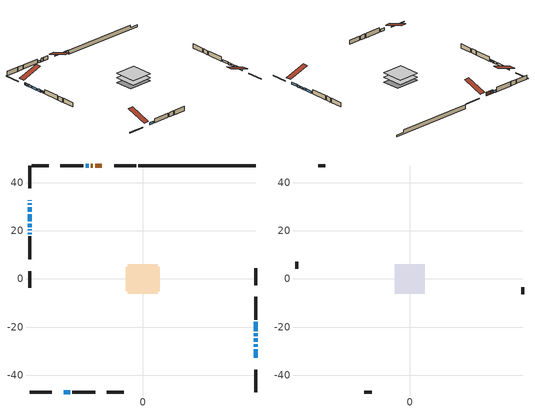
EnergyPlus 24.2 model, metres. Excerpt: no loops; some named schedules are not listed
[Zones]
conditioned space
 floor adiabatic (AdiabaticFloorConstruction): -6.18,-6.18 -6.18,6.18 6.18,6.18 6.18,-6.18 z1.7
 floor foundation (Slab1 construction): -7.01,-5.18 -7.01,5.18 7.01,5.18 7.01,-5.18 z-0.66
 wall outside (RimJoist1 construction): -2.78,46.92 -11.93,46.92 / -46.92,-46.92 -37.77,-46.92 / -46.92,46.92 -46.92,37.77 / 46.92,-46.92 46.92,-37.77 z1.7:2
 wall outside (AdiabaticWallConstruction 1): -16.96,46.92 -19.8,46.92 / -20.72,46.92 -21.53,46.92 z1.7:3.73
 wall outside (AdiabaticWallConstruction): 46.92,-32.74 46.92,-29.08 / -46.92,32.74 -46.92,32.45 / -46.92,31.53 -46.92,30.72 / -46.92,29.8 -46.92,27.89 / -46.92,26.96 -46.92,23.91 / 46.92,-28.15 46.92,-27.01 / 46.92,-26.08 46.92,-24.66 / -46.92,22.98 -46.92,21.56 / -46.92,20.64 -46.92,20.16 / 46.92,-23.73 46.92,-22.63 / 46.92,-21.7 46.92,-17.82 / -22.46,46.92 -23.68,46.92 / -32.74,-46.92 -30.2,-46.92 / -46.92,19.23 -46.92,18.62 z1.7:2.92
 wall outside (Wall1 construction): -24.61,46.92 -34.15,46.92 / -29.27,-46.92 -19.73,-46.92 / -46.92,17.69 -46.92,8.15 / 46.92,-16.89 46.92,-7.35 z1.7:4.14
 wall outside (Wall3 construction): -38.99,46.92 -45.99,46.92 / -14.9,-46.92 -7.9,-46.92 / -46.92,3.32 -46.92,-3.68 / 46.92,-2.51 46.92,4.49 z1.7:4.14
 wall foundation (FoundationWall1 construction): -1.85,46.92,-0.66 -1.85,46.92,1.7 42.04,46.92,1.7 42.04,46.92,0.25 46.92,46.92,0.25 46.92,46.92,-0.66
 window (WindowConstruction): 46.92,-32.74 46.92,-29.08 z1.7:2.92
 window (WindowConstruction 6): -46.92,32.74 -46.92,32.45 z1.7:2.92
 window (WindowConstruction 7): -46.92,31.53 -46.92,30.73 z1.7:2.92
 window (WindowConstruction 8): -46.92,29.8 -46.92,27.89 z1.7:2.92
 window (WindowConstruction 9): -46.92,26.96 -46.92,23.91 z1.7:2.92
 window (WindowConstruction 10): 46.92,-28.15 46.92,-27.01 z1.7:2.92
 window (WindowConstruction 11): 46.92,-26.08 46.92,-24.66 z1.7:2.92
 window (WindowConstruction 12): -46.92,22.98 -46.92,21.56 z1.7:2.92
 window (WindowConstruction 13): -46.92,20.63 -46.92,20.16 z1.7:2.92
 window (WindowConstruction 1): 46.92,-23.73 46.92,-22.63 z1.7:2.92
 window (WindowConstruction 2): 46.92,-21.7 46.92,-17.82 z1.7:2.92
 window (WindowConstruction 3): -22.46,46.92 -23.68,46.92 z1.7:2.92
 window (WindowConstruction 4): -32.74,-46.92 -30.2,-46.92 z1.7:2.92
 window (WindowConstruction 5): -46.92,19.23 -46.92,18.62 z1.7:2.92
 door (Door): -16.96,46.92 -19.79,46.92 z1.7:3.73
 door (Door 1): -20.72,46.92 -21.53,46.92 z1.7:3.73
 ceiling adiabatic (AdiabaticFloorConstruction): 6.18,-6.18 6.18,6.18 -6.18,6.18 -6.18,-6.18 z1.7
attic - vented
 floor to conditioned space (Floor1 construction Reversed): -6.18,-6.18 -6.18,6.18 6.18,6.18 6.18,-6.18 z4.14
 wall outside (Wall2 construction): -35.08,46.92 -38.06,46.92 / -18.8,-46.92 -15.82,-46.92 / -46.92,7.22 -46.92,4.25 / 46.92,-6.42 46.92,-3.44 z1.7:4.14
 roof outside (Roof1 construction): -16.03,46.92,4.14 -16.03,34.87,8.15 -12.86,34.87,8.15 -12.86,46.92,4.14; -33.67,-46.92,4.14 -33.67,-34.87,8.15 -36.84,-34.87,8.15 -36.84,-46.92,4.14; -46.92,33.67,4.14 -34.87,33.67,8.15 -34.87,36.84,8.15 -46.92,36.84,4.14; 46.92,-33.67,4.14 34.87,-33.67,8.15 34.87,-36.84,8.15 46.92,-36.84,4.14
[Building]
Building 1: Terrain=Suburbs
[Site:Location]
Summerland CS_BC: Latitude {deg}=49.56; Longitude {deg}=-119.65; Time Zone {hr}=-8; Elevation {m}=454; Keep Site Location Information=Yes
[Site:GroundTemperature:Shallow]
5.06956, 3.19416, 3.04397, 3.93394, 7.50669, 11.0628, 14.1458, 16.0987, 16.2646, 14.6762, 11.6719, 8.22487
[Site:WaterMainsTemperature]
Calculation Method=Schedule; Temperature Schedule=mains temperature schedule
[Material] Roughness=Rough; Thermal Absorptance=0.9
Name | Thickness {m} | Conductivity {W/m-K} | Density {kg/m3} | Specific Heat {J/kg-K} | Solar Absorptance | Visible Absorptance
asphalt or fiberglass shingles | 0.00635 | 0.162714 | 1121.4 | 1465.45 | 0.4 | 0.4
ceiling loosefill ins | 0.169333 | 0.0480833 | 16.02 | 1046.75 | 0.7 | 0.7
ceiling stud and cavity | 0.1397 | 0.0900535 | 65.682 | 1177.47 | 0.7 | 0.7
concrete 4.0 in. | 0.1016 | 1.803125 | 2242.8 | 837.4 | 0.7 | 0.7
concrete 8.0 in. | 0.2032 | 1.803125 | 2242.8 | 837.4 | 0.7 | 0.7
door material | 0.04445 | 0.0451087 | 512.64 | 1214.23 | 0.7 | 0.7
exterior vertical ins | 0.041904 | 0.029427 | 32.04 | 1214.23 | 0.7 | 0.7
floor covering | 0.0127 | 0.0433444 | 54.468 | 1339.84 | 0.6 | 0.6
floor rigid ins; wall rigid ins | 0.512978 | 0.029427 | 32.04 | 1214.23 | 0.7 | 0.7
floor stud and cavity | 0.1397 | 1.75129 | 37.0049 | 1207.88 | 0.7 | 0.7
furniture material conditioned space 1 | 0.1524 | 0.115458 | 640.8 | 1214.23 | 0.6 | 0.6
gypsum board | 0.0127 | 0.160291 | 801 | 837.4 | 0.6 | 0.6
gypsum board 1 | 0.0127 | 0.160291 | 801 | 837.4 | 0.7 | 0.7
osb sheathing 0.5 in. | 0.0127 | 0.115458 | 512.64 | 1214.23 | 0.7 | 0.7
osb sheathing 0.75 in. | 0.01905 | 0.115458 | 512.64 | 1214.23 | 0.7 | 0.7
osb sheathing 2.0 in. | 0.0508 | 0.115458 | 512.64 | 1214.23 | 0.7 | 0.7
rim joist stud and cavity | 0.0508 | 0.0311024 | 125.044 | 1163.47 | 0.6 | 0.6
wall stud and cavity | 0.1397 | 0.0995464 | 139.0536 | 1170.24 | 0.7 | 0.7
wall stud and cavity 1 | 0.0889 | 6.9971 | 50.32683 | 1063.81 | 0.6 | 0.6
wall stud and cavity 2 | 0.1397 | 0.102795 | 139.0536 | 1170.24 | 0.7 | 0.7
wall stud and cavity 3 | 0.0889 | 0.380278 | 52.3479 | 1209.89 | 0.7 | 0.7
wall stud and cavity 4 | 0.0889 | 0.391764 | 83.0341 | 1211.67 | 0.7 | 0.7
wood siding | 0.0254 | 0.102417 | 544.68 | 1172.36 | 0.4 | 0.4
wood siding 1 | 0.00254 | 0.102417 | 544.68 | 1172.36 | 0.4 | 0.4
wood siding 2; wood siding 3; wood siding 4 | 0.0254 | 0.102417 | 544.68 | 1172.36 | 0.7 | 0.7
[WindowMaterial:SimpleGlazingSystem]
Name | U-Factor {W/m2-K} | Solar Heat Gain Coefficient
WindowMaterial | 2.904297 | 0.68
WindowMaterial 1 | 2.92871 | 0.66
WindowMaterial 10 | 2.93609 | 0.65
WindowMaterial 11 | 2.972433 | 0.61
WindowMaterial 12 | 2.95426 | 0.63
WindowMaterial 2 | 2.92644 | 0.66
WindowMaterial 3 | 2.93098 | 0.66
WindowMaterial 4 | 2.89067 | 0.69
WindowMaterial 5 | 2.96789 | 0.62
WindowMaterial 6 | 3.01275 | 0.57
WindowMaterial 7 | 2.94177 | 0.64
WindowMaterial 8 | 2.90089 | 0.68
WindowMaterial 9 | 2.9077 | 0.61
[Construction]
AdiabaticFloorConstruction: floor stud and cavity, floor rigid ins, osb sheathing 0.75 in., floor covering
AdiabaticWallConstruction: wood siding 3, wall rigid ins, wall stud and cavity 3, gypsum board
AdiabaticWallConstruction 1: wood siding 4, wall rigid ins, wall stud and cavity 3, gypsum board
Door; Door 1: door material
Floor1 construction Reversed: gypsum board, ceiling stud and cavity, ceiling loosefill ins
FoundationWall1 construction: concrete 8.0 in., gypsum board 1
furniture construction conditioned space 1: furniture material conditioned space 1
PartitionWallConstruction: gypsum board, wall stud and cavity 4, gypsum board
RimJoist1 construction: wood siding 2, osb sheathing 2.0 in., rim joist stud and cavity
Roof1 construction: asphalt or fiberglass shingles
Slab1 construction: concrete 4.0 in.
Wall1 construction: wood siding, osb sheathing 0.5 in., wall stud and cavity, gypsum board
Wall2 construction: wood siding 1, wall stud and cavity 1
Wall3 construction: wood siding, osb sheathing 0.5 in., wall stud and cavity 2, gypsum board
WindowConstruction: WindowMaterial
WindowConstruction 1: WindowMaterial 1
WindowConstruction 10: WindowMaterial 10
WindowConstruction 11; WindowConstruction 13: WindowMaterial 11
WindowConstruction 12: WindowMaterial 12
WindowConstruction 2: WindowMaterial 2
WindowConstruction 3: WindowMaterial 3
WindowConstruction 4: WindowMaterial 4
WindowConstruction 5: WindowMaterial 5
WindowConstruction 6: WindowMaterial 6
WindowConstruction 7: WindowMaterial 7
WindowConstruction 8: WindowMaterial 8
WindowConstruction 9: WindowMaterial 9
[Zone] Multiplier=1; Part of Total Floor Area=Yes
Name | Volume {m3}
attic - vented | 99.5776
conditioned space | 750.8
[Space]
Name | Zone | Volume {m3}
attic - vented 1 | attic - vented | 99.5776
conditioned space 1 | conditioned space | 750.8
[ZoneInfiltration:EffectiveLeakageArea]
infil attic - vented 1: Zone or Space=attic - vented 1; Schedule=Always On Discrete; Effective Air Leakage Area {cm2}=7335.84; Stack Coefficient=0.000448667; Wind Coefficient=1.43114e-05
[ZoneMixing]
whole house fan mix: Zone or Space=attic - vented; Schedule=Always On Continuous; Design Flow Rate Calculation Method=Flow/Zone; Design Flow Rate {m3/s}=0; Source Zone or Space=conditioned space
[SurfaceProperty:ExposedFoundationPerimeter]
Slab1: Exposed Perimeter Calculation Method=TotalExposedPerimeter; Total Exposed Perimeter {m}=48.769
[InternalMass] Zone or ZoneList=conditioned space; Space or SpaceList=conditioned space 1
Name | Construction | Surface Area {m2}
furniture mass conditioned space 1 | furniture construction conditioned space 1 | 119.24
partition wall mass | PartitionWallConstruction | 298.101
[Lights]
interior lighting: Zone or ZoneList or Space or SpaceList=conditioned space 1; Schedule=interior lighting schedule; Design Level Calculation Method=LightingLevel; Lighting Level {W}=343.2; Return Air Fraction=0; Fraction Radiant=0.6; Fraction Visible=0.2; Fraction Replaceable=1
[People]
occupants: Zone or ZoneList or Space or SpaceList=conditioned space 1; Number of People Schedule=occupants schedule; Number of People Calculation Method=People; Number of People=3; Fraction Radiant=0.314171; Sensible Heat Fraction=0.56303; Activity Level Schedule=occupants activity schedule; Carbon Dioxide Generation Rate {m3/s-W}=0; Enable ASHRAE 55 Comfort Warnings=No; Mean Radiant Temperature Calculation Type=EnclosureAveraged
[ElectricEquipment] Zone or ZoneList or Space or SpaceList=conditioned space 1; Design Level Calculation Method=EquipmentLevel
Name | Schedule | Design Level {W} | Fraction Latent | Fraction Radiant | Fraction Lost
clothes dryer | clothes dryer schedule | 140.772 | 0.015 | 0.081 | 0.85
clothes washer | clothes washer schedule | 32.1985 | 0.03 | 0.162 | 0.7
cooking range | cooking range schedule | 215.147 | 0.08 | 0.432 | 0.2
dishwasher | dishwasher schedule | 66.8632 | 0.3 | 0.18 | 0.4
fridge | fridge schedule | 72.9452 | 0 | 0.6 | 0
mech vent bath fan 0 | mech vent bath fan 0 schedule | 50.2 | 0 | 0 | 1
mech vent bath fan 1 | mech vent bath fan 1 schedule | 50.2 | 0 | 0 | 1
mech vent house fan | mech vent house fan schedule | 0 | 0 | 0 | 1
mech vent house fan cfis | mech vent house fan cfis schedule | 0 | 0 | 0 | 0
misc plug loads | misc plug loads schedule | 494.7 | 0.045 | 0.513 | 0.1
whole house fan | Always On Discrete | 0 | 0 | 0 | 1
[OtherEquipment] Zone or ZoneList or Space or SpaceList=conditioned space 1; Design Level Calculation Method=EquipmentLevel
Name | Fuel Type | Schedule | Design Level {W} | Fraction Latent | Fraction Radiant | Fraction Lost
clothes dryer 1 | Electricity | clothes dryer schedule | 0 | 0.015 | 0.081 | 0.85
cooking range 1 | Electricity | cooking range schedule | 0 | 0.08 | 0.432 | 0.2
general water use latent | None | general water use schedule | 62.594 | 1 | 0 | 0
general water use sensible | None | general water use schedule | -61.6891 | 0 | 0.6 | 0
mech vent house fan latent load | None | Always On Discrete | 0 | 1 | 0 | 0
mech vent house fan sensible load | None | Always On Discrete | 0 | 0 | 0 | 0
water heater energy adjustment1 | Electricity | Always On Discrete | 0.01 | 0 | 0 | 1
[ZoneInfiltration:DesignFlowRate] Zone or ZoneList or Space or SpaceList=conditioned space 1; Schedule=Always On Discrete; Design Flow Rate Calculation Method=Flow/Zone; Design Flow Rate {m3/s}=0
infil flow; natural vent flow; whole house fan flow
[AvailabilityManager:Scheduled]
central ac and furnace airloop Availability Manager: Schedule=Always On Discrete
[Foundation:Kiva]
Foundation Kiva 1: Initial Indoor Air Temperature {C}=18; Wall Height Above Grade {m}=1.69999; Wall Depth Below Slab {m}=0.2032; Custom Block Material Name 1=exterior vertical ins; Custom Block Depth 1 {m}=2.36001; Custom Block X Position 1 {m}=0.2159; Custom Block Z Position 1 {m}=0
[Foundation:Kiva:Settings]
Soil Conductivity {W/m-K}=0.849921; Soil Density {kg/m3}=1842.3; Soil Specific Heat {J/kg-K}=418.7; Ground Solar Absorptivity=0.9; Ground Thermal Absorptivity=0.9; Ground Surface Roughness {m}=0.03; Far-Field Width {m}=40; Deep-Ground Boundary Condition=ZeroFlux; Deep-Ground Depth {m}=40; Minimum Cell Dimension {m}=0.2; Maximum Cell Growth Coefficient=3; Simulation Timestep=Timestep
[Exterior:Lights]
exterior lighting: Schedule=exterior lighting schedule; Design Level {W}=75.6
[EnergyManagementSystem:GlobalVariable]
central_ac_and_furnace_airloop_Fan_RTF
infil_program_Qfan
infil_program_Qinf
natural_vent_program_Qnv
natural_vent_program_Qwhf
[EnergyManagementSystem:Sensor]
Name | Output:Variable or Output:Meter Index Key | Output:Variable or Output:Meter
airflow_gain | infil flow | Infiltration Sensible Heat Gain Energy
airflow_gain_1 | natural vent flow | Infiltration Sensible Heat Gain Energy
airflow_gain_2 | whole house fan flow | Infiltration Sensible Heat Gain Energy
airflow_loss | infil flow | Infiltration Sensible Heat Loss Energy
airflow_loss_1 | natural vent flow | Infiltration Sensible Heat Loss Energy
airflow_loss_2 | whole house fan flow | Infiltration Sensible Heat Loss Energy
clg_load_cond |  | Cooling:EnergyTransfer:Zone:CONDITIONED SPACE
clg_sp_s; clg_sp_s_1 | cooling setpoint | Schedule Value
clothes_dryer_exhaust_0_sch_s | clothes dryer exhaust 0 schedule | Schedule Value
cool_season | cooling season schedule | Schedule Value
htg_load_cond |  | Heating:EnergyTransfer:Zone:CONDITIONED SPACE
htg_sp_s; htg_sp_s_1 | heating setpoint | Schedule Value
ig_ee_conv | clothes dryer | Electric Equipment Convective Heating Energy
ig_ee_conv_2 | cooking range | Electric Equipment Convective Heating Energy
ig_ee_conv_4 | fridge | Electric Equipment Convective Heating Energy
ig_ee_conv_5 | misc plug loads | Electric Equipment Convective Heating Energy
ig_ee_conv_6 | whole house fan | Electric Equipment Convective Heating Energy
ig_ee_rad | clothes dryer | Electric Equipment Radiant Heating Energy
ig_ee_rad_2 | cooking range | Electric Equipment Radiant Heating Energy
ig_ee_rad_4 | fridge | Electric Equipment Radiant Heating Energy
ig_ee_rad_5 | misc plug loads | Electric Equipment Radiant Heating Energy
ig_ee_rad_6 | whole house fan | Electric Equipment Radiant Heating Energy
ig_lgt_conv | interior lighting | Lights Convective Heating Energy
ig_lgt_rad | interior lighting | Lights Radiant Heating Energy
ig_lgt_vis | interior lighting | Lights Visible Radiation Heating Energy
ig_oe_conv | clothes dryer 1 | Other Equipment Convective Heating Energy
ig_oe_conv_1 | cooking range 1 | Other Equipment Convective Heating Energy
ig_oe_conv_2 | general water use latent | Other Equipment Convective Heating Energy
ig_oe_conv_3 | general water use sensible | Other Equipment Convective Heating Energy
ig_oe_conv_4 | water heater energy adjustment1 | Other Equipment Convective Heating Energy
ig_oe_rad | clothes dryer 1 | Other Equipment Radiant Heating Energy
ig_oe_rad_1 | cooking range 1 | Other Equipment Radiant Heating Energy
ig_oe_rad_2 | general water use latent | Other Equipment Radiant Heating Energy
ig_oe_rad_3 | general water use sensible | Other Equipment Radiant Heating Energy
ig_oe_rad_4 | water heater energy adjustment1 | Other Equipment Radiant Heating Energy
ig_ppl_conv | occupants | People Convective Heating Energy
ig_ppl_rad | occupants | People Radiant Heating Energy
im_conv | furniture mass conditioned space 1 | Surface Inside Face Convection Heat Gain Energy
im_conv_1 | partition wall mass | Surface Inside Face Convection Heat Gain Energy
im_ig | furniture mass conditioned space 1 | Surface Inside Face Internal Gains Radiation Heat Gain Energy
im_ig_1 | partition wall mass | Surface Inside Face Internal Gains Radiation Heat Gain Energy
im_lgt | furniture mass conditioned space 1 | Surface Inside Face Lights Radiation Heat Gain Energy
im_lgt_1 | partition wall mass | Surface Inside Face Lights Radiation Heat Gain Energy
im_sol | furniture mass conditioned space 1 | Surface Inside Face Solar Radiation Heat Gain Energy
im_sol_1 | partition wall mass | Surface Inside Face Solar Radiation Heat Gain Energy
im_surf | furniture mass conditioned space 1 | Surface Inside Face Net Surface Thermal Radiation Heat Gain Energy
im_surf_1 | partition wall mass | Surface Inside Face Net Surface Thermal Radiation Heat Gain Energy
mech_vent_bath_fan_0_sch_s | mech vent bath fan 0 schedule | Schedule Value
mech_vent_bath_fan_1_sch_s | mech vent bath fan 1 schedule | Schedule Value
mv_conv | mech vent bath fan 0 | Electric Equipment Convective Heating Energy
mv_conv_1 | mech vent bath fan 1 | Electric Equipment Convective Heating Energy
mv_conv_2 | mech vent house fan | Electric Equipment Convective Heating Energy
mv_conv_3 | mech vent house fan cfis | Electric Equipment Convective Heating Energy
mv_conv_4 | mech vent house fan latent load | Other Equipment Convective Heating Energy
mv_conv_5 | mech vent house fan sensible load | Other Equipment Convective Heating Energy
mv_rad | mech vent bath fan 0 | Electric Equipment Radiant Heating Energy
mv_rad_1 | mech vent bath fan 1 | Electric Equipment Radiant Heating Energy
mv_rad_2 | mech vent house fan | Electric Equipment Radiant Heating Energy
mv_rad_3 | mech vent house fan cfis | Electric Equipment Radiant Heating Energy
mv_rad_4 | mech vent house fan latent load | Other Equipment Radiant Heating Energy
mv_rad_5 | mech vent house fan sensible load | Other Equipment Radiant Heating Energy
natural_vent_s | natural vent schedule | Schedule Value
out_pb_s |  | Site Outdoor Air Barometric Pressure
out_wt_s |  | Site Outdoor Air Humidity Ratio
site_vw_s |  | Site Wind Speed
ss_back_out | Window1 | Surface Window Shortwave from Zone Back Out Window Heat Transfer Rate
ss_back_out_1 | Window10 | Surface Window Shortwave from Zone Back Out Window Heat Transfer Rate
ss_back_out_10 | Window4 | Surface Window Shortwave from Zone Back Out Window Heat Transfer Rate
ss_back_out_11 | Window7 | Surface Window Shortwave from Zone Back Out Window Heat Transfer Rate
ss_back_out_12 | Window8 | Surface Window Shortwave from Zone Back Out Window Heat Transfer Rate
ss_back_out_13 | Window9 | Surface Window Shortwave from Zone Back Out Window Heat Transfer Rate
ss_back_out_2 | Window11 | Surface Window Shortwave from Zone Back Out Window Heat Transfer Rate
ss_back_out_3 | Window12 | Surface Window Shortwave from Zone Back Out Window Heat Transfer Rate
ss_back_out_4 | Window13 | Surface Window Shortwave from Zone Back Out Window Heat Transfer Rate
ss_back_out_5 | Window14 | Surface Window Shortwave from Zone Back Out Window Heat Transfer Rate
ss_back_out_6 | Window15 | Surface Window Shortwave from Zone Back Out Window Heat Transfer Rate
ss_back_out_7 | Window18 | Surface Window Shortwave from Zone Back Out Window Heat Transfer Rate
ss_back_out_8 | Window20 | Surface Window Shortwave from Zone Back Out Window Heat Transfer Rate
ss_back_out_9 | Window3 | Surface Window Shortwave from Zone Back Out Window Heat Transfer Rate
ss_conv | Door1 | Surface Inside Face Convection Heat Gain Energy
ss_conv_1 | Door3 | Surface Inside Face Convection Heat Gain Energy
ss_conv_10 | Window20 | Surface Inside Face Convection Heat Gain Energy
ss_conv_11 | Window3 | Surface Inside Face Convection Heat Gain Energy
ss_conv_12 | Window4 | Surface Inside Face Convection Heat Gain Energy
ss_conv_13 | Window7 | Surface Inside Face Convection Heat Gain Energy
ss_conv_14 | Window8 | Surface Inside Face Convection Heat Gain Energy
ss_conv_15 | Window9 | Surface Inside Face Convection Heat Gain Energy
ss_conv_2 | Window1 | Surface Inside Face Convection Heat Gain Energy
ss_conv_3 | Window10 | Surface Inside Face Convection Heat Gain Energy
ss_conv_4 | Window11 | Surface Inside Face Convection Heat Gain Energy
ss_conv_5 | Window12 | Surface Inside Face Convection Heat Gain Energy
ss_conv_6 | Window13 | Surface Inside Face Convection Heat Gain Energy
ss_conv_7 | Window14 | Surface Inside Face Convection Heat Gain Energy
ss_conv_8 | Window15 | Surface Inside Face Convection Heat Gain Energy
ss_conv_9 | Window18 | Surface Inside Face Convection Heat Gain Energy
ss_ig | Door1 | Surface Inside Face Internal Gains Radiation Heat Gain Energy
ss_ig_1 | Door3 | Surface Inside Face Internal Gains Radiation Heat Gain Energy
ss_ig_10 | Window20 | Surface Inside Face Internal Gains Radiation Heat Gain Energy
ss_ig_11 | Window3 | Surface Inside Face Internal Gains Radiation Heat Gain Energy
ss_ig_12 | Window4 | Surface Inside Face Internal Gains Radiation Heat Gain Energy
ss_ig_13 | Window7 | Surface Inside Face Internal Gains Radiation Heat Gain Energy
ss_ig_14 | Window8 | Surface Inside Face Internal Gains Radiation Heat Gain Energy
ss_ig_15 | Window9 | Surface Inside Face Internal Gains Radiation Heat Gain Energy
ss_ig_2 | Window1 | Surface Inside Face Internal Gains Radiation Heat Gain Energy
ss_ig_3 | Window10 | Surface Inside Face Internal Gains Radiation Heat Gain Energy
ss_ig_4 | Window11 | Surface Inside Face Internal Gains Radiation Heat Gain Energy
ss_ig_5 | Window12 | Surface Inside Face Internal Gains Radiation Heat Gain Energy
ss_ig_6 | Window13 | Surface Inside Face Internal Gains Radiation Heat Gain Energy
ss_ig_7 | Window14 | Surface Inside Face Internal Gains Radiation Heat Gain Energy
ss_ig_8 | Window15 | Surface Inside Face Internal Gains Radiation Heat Gain Energy
ss_ig_9 | Window18 | Surface Inside Face Internal Gains Radiation Heat Gain Energy
ss_lgt | Door1 | Surface Inside Face Lights Radiation Heat Gain Energy
ss_lgt_1 | Door3 | Surface Inside Face Lights Radiation Heat Gain Energy
ss_sol | Door1 | Surface Inside Face Solar Radiation Heat Gain Energy
ss_sol_1 | Door3 | Surface Inside Face Solar Radiation Heat Gain Energy
ss_surf | Door1 | Surface Inside Face Net Surface Thermal Radiation Heat Gain Energy
ss_surf_1 | Door3 | Surface Inside Face Net Surface Thermal Radiation Heat Gain Energy
ss_surf_10 | Window20 | Surface Inside Face Net Surface Thermal Radiation Heat Gain Energy
ss_surf_11 | Window3 | Surface Inside Face Net Surface Thermal Radiation Heat Gain Energy
ss_surf_12 | Window4 | Surface Inside Face Net Surface Thermal Radiation Heat Gain Energy
ss_surf_13 | Window7 | Surface Inside Face Net Surface Thermal Radiation Heat Gain Energy
ss_surf_14 | Window8 | Surface Inside Face Net Surface Thermal Radiation Heat Gain Energy
ss_surf_15 | Window9 | Surface Inside Face Net Surface Thermal Radiation Heat Gain Energy
ss_surf_2 | Window1 | Surface Inside Face Net Surface Thermal Radiation Heat Gain Energy
ss_surf_3 | Window10 | Surface Inside Face Net Surface Thermal Radiation Heat Gain Energy
ss_surf_4 | Window11 | Surface Inside Face Net Surface Thermal Radiation Heat Gain Energy
ss_surf_5 | Window12 | Surface Inside Face Net Surface Thermal Radiation Heat Gain Energy
ss_surf_6 | Window13 | Surface Inside Face Net Surface Thermal Radiation Heat Gain Energy
ss_surf_7 | Window14 | Surface Inside Face Net Surface Thermal Radiation Heat Gain Energy
ss_surf_8 | Window15 | Surface Inside Face Net Surface Thermal Radiation Heat Gain Energy
ss_surf_9 | Window18 | Surface Inside Face Net Surface Thermal Radiation Heat Gain Energy
ss_trans_in | Window1 | Surface Window Transmitted Solar Radiation Rate
ss_trans_in_1 | Window10 | Surface Window Transmitted Solar Radiation Rate
ss_trans_in_10 | Window4 | Surface Window Transmitted Solar Radiation Rate
ss_trans_in_11 | Window7 | Surface Window Transmitted Solar Radiation Rate
ss_trans_in_12 | Window8 | Surface Window Transmitted Solar Radiation Rate
ss_trans_in_13 | Window9 | Surface Window Transmitted Solar Radiation Rate
ss_trans_in_2 | Window11 | Surface Window Transmitted Solar Radiation Rate
ss_trans_in_3 | Window12 | Surface Window Transmitted Solar Radiation Rate
ss_trans_in_4 | Window13 | Surface Window Transmitted Solar Radiation Rate
ss_trans_in_5 | Window14 | Surface Window Transmitted Solar Radiation Rate
ss_trans_in_6 | Window15 | Surface Window Transmitted Solar Radiation Rate
ss_trans_in_7 | Window18 | Surface Window Transmitted Solar Radiation Rate
ss_trans_in_8 | Window20 | Surface Window Transmitted Solar Radiation Rate
ss_trans_in_9 | Window3 | Surface Window Transmitted Solar Radiation Rate
ss_trans_out | Window1 | Surface Inside Face Initial Transmitted Diffuse Transmitted Out Window Solar Radiation Rate
ss_trans_out_1 | Window10 | Surface Inside Face Initial Transmitted Diffuse Transmitted Out Window Solar Radiation Rate
ss_trans_out_10 | Window4 | Surface Inside Face Initial Transmitted Diffuse Transmitted Out Window Solar Radiation Rate
ss_trans_out_11 | Window7 | Surface Inside Face Initial Transmitted Diffuse Transmitted Out Window Solar Radiation Rate
ss_trans_out_12 | Window8 | Surface Inside Face Initial Transmitted Diffuse Transmitted Out Window Solar Radiation Rate
ss_trans_out_13 | Window9 | Surface Inside Face Initial Transmitted Diffuse Transmitted Out Window Solar Radiation Rate
ss_trans_out_2 | Window11 | Surface Inside Face Initial Transmitted Diffuse Transmitted Out Window Solar Radiation Rate
ss_trans_out_3 | Window12 | Surface Inside Face Initial Transmitted Diffuse Transmitted Out Window Solar Radiation Rate
ss_trans_out_4 | Window13 | Surface Inside Face Initial Transmitted Diffuse Transmitted Out Window Solar Radiation Rate
ss_trans_out_5 | Window14 | Surface Inside Face Initial Transmitted Diffuse Transmitted Out Window Solar Radiation Rate
ss_trans_out_6 | Window15 | Surface Inside Face Initial Transmitted Diffuse Transmitted Out Window Solar Radiation Rate
ss_trans_out_7 | Window18 | Surface Inside Face Initial Transmitted Diffuse Transmitted Out Window Solar Radiation Rate
ss_trans_out_8 | Window20 | Surface Inside Face Initial Transmitted Diffuse Transmitted Out Window Solar Radiation Rate
ss_trans_out_9 | Window3 | Surface Inside Face Initial Transmitted Diffuse Transmitted Out Window Solar Radiation Rate
s_conv | Floor1 | Surface Inside Face Convection Heat Gain Energy
s_conv_1 | FoundationWall1 | Surface Inside Face Convection Heat Gain Energy
s_conv_10 | Wall1:180 | Surface Inside Face Convection Heat Gain Energy
s_conv_11 | Wall1:270 | Surface Inside Face Convection Heat Gain Energy
s_conv_12 | Wall1:90 | Surface Inside Face Convection Heat Gain Energy
